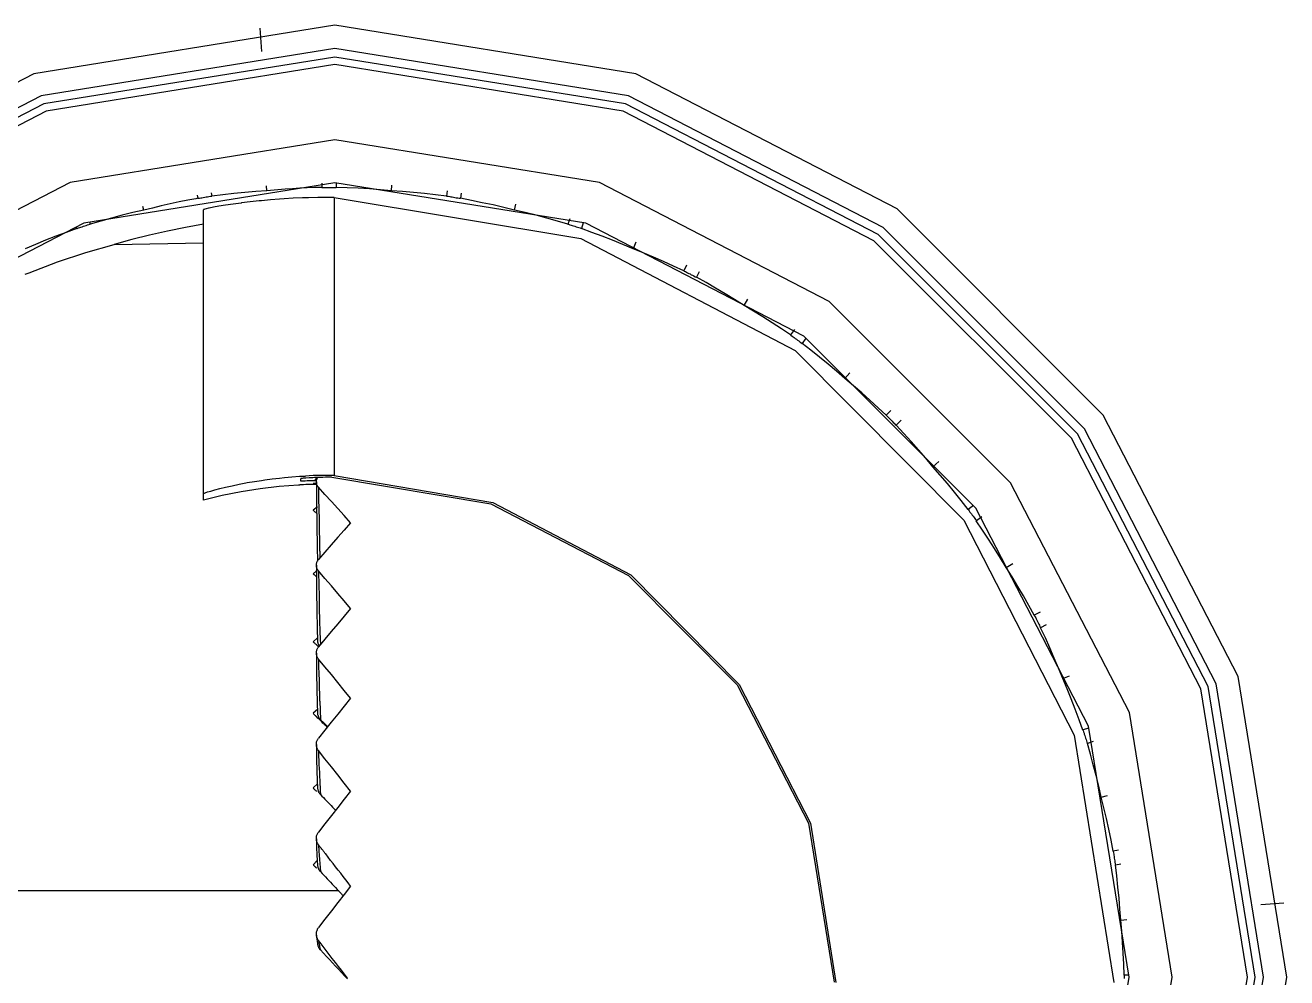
# Model space of a CAD drawing. Header units: millimetres. Extents: x -495897 to 1376592, y -28539 to 470976.
# Drawn here: x 182752 to 184322, y 210513 to 211698 of the extents above; entities that cross this region are included whole.
import ezdxf

# ---------------------------------------------------------------- set-up
doc = ezdxf.new("R2010")
doc.units = ezdxf.units.MM

msp = doc.modelspace()

# ---------------------------------------------------------------- linework, layer by layer
at = {"color": 0}
for p, q in [((183046.882, 211665.353), (183044.594, 211694.213)), ((183052.979, 211492.063), (183052.433, 211497.913)), ((183121.593, 211501.553), (183121.593, 211496.093)), ((183121.593, 211496.093), (183122.321, 211496.093)), ((183122.321, 211496.093), (183124.115, 211496.093)), ((183124.115, 211496.093), (183125.714, 211496.093)), ((183125.714, 211496.093), (183126.962, 211496.093)), ((183126.962, 211496.093), (183128.743, 211496.093)), ((183128.743, 211496.093), (183130.576, 211496.093)), ((183130.576, 211496.093), (183132.37, 211496.093)), ((183132.37, 211496.093), (183133.969, 211496.093)), ((183133.969, 211496.093), (183135.763, 211496.093)), ((183135.763, 211496.093), (183137.557, 211496.093)), ((183137.557, 211496.093), (183139.338, 211496.093)), ((183139.338, 211501.553), (183139.338, 211496.093)), ((183207.952, 211492.063), (183208.498, 211498.823)), ((182966.438, 211486.473), (182966.997, 211482.573)), ((182966.997, 211482.573), (182967.725, 211482.703)), ((182967.725, 211482.703), (182969.337, 211482.833)), ((182969.337, 211482.833), (182971.118, 211483.223)), ((182971.118, 211483.223), (182972.366, 211483.353)), ((182972.366, 211483.353), (182973.965, 211483.743)), ((182973.965, 211483.743), (182975.798, 211484.003)), ((182975.798, 211484.003), (182977.592, 211484.263)), ((182977.592, 211484.263), (182979.373, 211484.523)), ((182979.373, 211484.523), (182980.985, 211484.783)), ((182980.985, 211484.783), (182982.766, 211485.043)), ((182982.766, 211485.043), (182984.56, 211485.173)), ((182983.832, 211489.463), (182984.56, 211485.173)), ((183043.307, 211479.323), (183032.387, 211478.153)), ((183046.375, 211479.583), (183043.307, 211479.323)), ((183057.477, 211480.623), (183046.375, 211479.583)), ((183068.761, 211481.663), (183057.477, 211480.623)), ((183074.494, 211481.923), (183068.761, 211481.663)), ((183085.778, 211482.703), (183074.494, 211481.923)), ((183097.244, 211482.963), (183085.778, 211482.703)), ((183104.94, 211483.353), (183097.244, 211482.963)), ((183116.406, 211483.743), (183104.94, 211483.353)), ((183128.054, 211483.743), (183116.406, 211483.743)), ((183136.634, 211483.743), (183128.054, 211483.743)), ((183136.634, 211483.743), (183136.634, 211137.813)), ((183277.476, 211491.673), (183276.371, 211485.173)), ((183276.371, 211485.173), (183277.112, 211485.173)), ((183277.112, 211485.173), (183278.711, 211485.043)), ((183278.711, 211485.043), (183280.505, 211484.653)), ((183280.505, 211484.653), (183281.74, 211484.523)), ((183281.74, 211484.523), (183283.534, 211484.263)), ((183283.534, 211484.263), (183285.185, 211484.003)), ((183285.185, 211484.003), (183286.966, 211483.743)), ((183286.966, 211483.743), (183288.76, 211483.353)), ((183288.76, 211483.353), (183290.541, 211482.963)), ((183290.541, 211482.963), (183292.153, 211482.833)), ((183292.153, 211482.833), (183293.934, 211482.573)), ((183294.987, 211488.943), (183293.934, 211482.573)), ((182899.813, 211467.753), (182898.747, 211472.303)), ((182974.329, 211468.533), (182974.147, 211468.533)), ((182974.147, 211468.533), (182974.147, 211468.403)), ((182974.147, 211107.133), (182974.147, 211468.403)), ((182975.07, 211468.663), (182974.329, 211468.533)), ((182975.941, 211469.053), (182975.07, 211468.663)), ((182977.41, 211469.443), (182975.941, 211469.053)), ((182980.426, 211470.093), (182977.41, 211469.443)), ((182981.167, 211470.353), (182980.426, 211470.093)), ((182986.536, 211471.393), (182981.167, 211470.353)), ((182993.322, 211472.693), (182986.536, 211471.393)), ((183001.577, 211474.123), (182993.322, 211472.693)), ((183011.067, 211475.293), (183001.577, 211474.123)), ((183021.298, 211476.723), (183011.067, 211475.293)), ((183021.662, 211476.983), (183021.298, 211476.723)), ((183032.387, 211478.153), (183021.662, 211476.983)), ((183361.131, 211467.753), (183362.912, 211475.293)), ((182815.612, 211447.603), (182816.522, 211444.873)), ((182821.527, 211446.693), (182823.126, 211447.213)), ((182823.126, 211447.213), (182824.92, 211447.733)), ((182824.92, 211447.733), (182826.571, 211448.253)), ((182826.571, 211448.253), (182828.352, 211448.773)), ((182828.352, 211448.773), (182829.964, 211449.423)), ((182829.964, 211449.423), (182831.745, 211449.943)), ((182831.745, 211449.943), (182833.357, 211450.463)), ((182832.304, 211453.453), (182833.357, 211450.463)), ((183429.914, 211457.093), (183427.574, 211450.463)), ((183427.574, 211450.463), (183428.315, 211450.203)), ((183428.315, 211450.203), (183429.914, 211449.683)), ((183429.914, 211449.683), (183431.708, 211449.163)), ((183431.708, 211449.163), (183432.761, 211448.773)), ((183432.761, 211448.773), (183434.412, 211448.253)), ((183434.412, 211448.253), (183436.206, 211447.733)), ((183436.206, 211447.733), (183437.805, 211447.213)), ((183437.805, 211447.213), (183439.404, 211446.693)), ((183446.749, 211451.893), (183444.409, 211444.873)), ((182816.522, 211444.873), (182817.081, 211445.003)), ((182817.081, 211445.003), (182818.68, 211445.783)), ((182818.68, 211445.783), (182820.474, 211446.303)), ((182820.474, 211446.303), (182821.527, 211446.693)), ((183439.404, 211446.693), (183441.198, 211446.173)), ((183441.198, 211446.173), (183442.81, 211445.653)), ((183442.81, 211445.653), (183444.409, 211444.873)), ((182827.988, 211415.103), (182863.257, 211425.243)), ((182863.257, 211425.243), (182974.147, 211427.193)), ((183511.957, 211427.973), (183508.564, 211419.783)), ((182757.411, 211390.013), (182792.68, 211403.533)), ((182792.68, 211403.533), (182827.988, 211415.103)), ((182752.367, 211388.063), (182757.411, 211390.013)), ((183575.202, 211399.243), (183571.627, 211392.353)), ((183571.627, 211392.353), (183572.134, 211392.093)), ((183572.134, 211392.093), (183573.785, 211391.313)), ((183573.785, 211391.313), (183575.202, 211390.663)), ((183575.202, 211390.663), (183576.255, 211390.013)), ((183576.255, 211390.013), (183577.867, 211389.103)), ((183577.867, 211389.103), (183579.518, 211388.453)), ((183579.518, 211388.453), (183581.117, 211387.543)), ((183581.117, 211387.543), (183582.729, 211386.893)), ((183582.729, 211386.893), (183584.146, 211385.983)), ((183584.146, 211385.983), (183585.758, 211385.073)), ((183585.758, 211385.073), (183587.357, 211384.293)), ((183590.802, 211391.183), (183587.357, 211384.293)), ((183646.65, 211349.323), (183651.512, 211357.253)), ((183709.583, 211319.293), (183704.539, 211312.533)), ((183704.539, 211312.533), (183705.085, 211312.143)), ((183705.085, 211312.143), (183706.502, 211311.103)), ((183706.502, 211311.103), (183707.932, 211310.193)), ((183707.932, 211310.193), (183709.024, 211309.413)), ((183709.024, 211309.413), (183710.454, 211308.373)), ((183710.454, 211308.373), (183711.871, 211307.333)), ((183711.871, 211307.333), (183713.34, 211306.293)), ((183713.34, 211306.293), (183714.757, 211305.123)), ((183723.701, 211308.763), (183718.891, 211302.133)), ((183714.757, 211305.123), (183715.992, 211304.213)), ((183715.992, 211304.213), (183717.422, 211303.173)), ((183717.422, 211303.173), (183718.891, 211302.133)), ((183772.087, 211258.453), (183778.184, 211265.343)), ((183829.417, 211218.673), (183823.502, 211212.693)), ((183823.502, 211212.693), (183823.866, 211212.303)), ((183823.866, 211212.303), (183825.101, 211211.133)), ((183825.101, 211211.133), (183826.336, 211209.833)), ((183826.336, 211209.833), (183827.259, 211208.923)), ((183827.259, 211208.923), (183828.494, 211207.623)), ((183828.494, 211207.623), (183829.781, 211206.453)), ((183829.781, 211206.453), (183831.016, 211205.153)), ((183831.016, 211205.153), (183832.251, 211203.853)), ((183832.251, 211203.853), (183833.538, 211202.683)), ((183833.538, 211202.683), (183834.773, 211201.383)), ((183834.773, 211201.383), (183836.021, 211200.213)), ((183842.118, 211206.453), (183836.021, 211200.213)), ((183881.69, 211148.733), (183888.892, 211154.973)), ((183050.457, 211132.223), (183059.635, 211133.523)), ((183059.635, 211133.523), (183068.943, 211134.563)), ((183068.943, 211134.563), (183074.858, 211135.083)), ((183074.858, 211135.083), (183084.166, 211135.993)), ((183084.166, 211135.993), (183093.474, 211136.773)), ((183093.474, 211136.773), (183101.001, 211137.033)), ((183095.45, 211133.913), (183095.268, 211133.653)), ((183095.996, 211133.913), (183095.45, 211133.913)), ((183095.45, 211133.913), (183095.45, 211133.913)), ((183095.45, 211130.533), (183095.45, 211133.653)), ((183096.685, 211134.043), (183095.996, 211134.043)), ((183095.996, 211134.043), (183095.996, 211133.913)), ((183096.867, 211134.043), (183096.685, 211134.043)), ((183098.297, 211134.303), (183096.867, 211134.043)), ((183099.948, 211134.433), (183098.297, 211134.303)), ((183101.729, 211134.433), (183099.948, 211134.433)), ((183105.681, 211134.823), (183101.729, 211134.433)), ((183106.552, 211134.823), (183105.681, 211134.823)), ((183110.309, 211134.953), (183106.552, 211134.823)), ((183112.285, 211135.083), (183110.309, 211134.953)), ((183116.042, 211135.083), (183112.285, 211135.083)), ((183113.702, 211133.133), (183113.377, 211132.873)), ((183114.066, 211133.523), (183113.702, 211133.133)), ((183114.443, 211133.653), (183114.066, 211133.523)), ((183114.807, 211134.043), (183114.443, 211133.653)), ((183114.989, 211134.563), (183114.807, 211134.043)), ((183115.353, 211134.823), (183114.989, 211134.563)), ((183115.171, 211132.613), (183115.353, 211133.133)), ((183115.678, 211135.083), (183115.353, 211134.823)), ((183115.353, 211133.133), (183115.496, 211133.653)), ((183115.496, 211133.653), (183115.678, 211134.303)), ((183115.678, 211134.303), (183116.042, 211134.823)), ((183116.042, 211134.823), (183116.406, 211135.343)), ((183118.928, 211135.343), (183116.042, 211135.083)), ((183122.88, 211135.343), (183118.928, 211135.343)), ((183126.091, 211135.473), (183122.88, 211135.343)), ((183133.605, 211135.473), (183126.091, 211135.473)), ((182979.191, 211117.273), (182979.373, 211117.403)), ((182979.373, 211117.403), (182983.325, 211118.443)), ((182983.325, 211118.443), (182988.499, 211119.873)), ((182988.499, 211119.873), (182994.609, 211121.563)), ((182994.609, 211121.563), (183001.759, 211123.383)), ((183001.759, 211123.383), (183009.832, 211125.073)), ((183009.832, 211125.073), (183018.399, 211126.893)), ((183018.399, 211126.893), (183027.031, 211128.453)), ((183027.031, 211128.453), (183028.63, 211128.843)), ((183028.63, 211128.843), (183037.574, 211130.273)), ((183037.574, 211130.273), (183046.57, 211131.703)), ((183046.57, 211131.703), (183050.457, 211132.223)), ((183111.544, 211126.763), (183110.855, 211126.763)), ((183111.544, 211126.763), (183110.855, 211126.763)), ((183112.467, 211131.703), (183111.921, 211131.183)), ((183112.831, 211132.093), (183112.467, 211131.703)), ((183113.195, 211132.483), (183112.831, 211132.093)), ((183113.377, 211132.873), (183113.195, 211132.483)), ((183114.625, 211130.793), (183114.807, 211131.313)), ((183114.625, 211130.273), (183114.625, 211130.793)), ((183114.625, 211129.753), (183114.625, 211130.273)), ((183114.625, 211129.753), (183114.807, 211105.573)), ((183114.625, 211128.843), (183114.625, 211129.623)), ((183114.807, 211128.193), (183114.625, 211128.843)), ((183114.807, 211132.093), (183115.171, 211132.613)), ((183114.807, 211131.313), (183114.807, 211132.093)), ((183114.989, 211127.413), (183114.807, 211128.193)), ((183115.171, 211126.763), (183114.989, 211127.413)), ((183115.353, 211125.983), (183115.171, 211126.763)), ((183115.678, 211125.463), (183115.353, 211125.983)), ((183116.042, 211124.813), (183115.678, 211125.463)), ((183116.224, 211124.553), (183116.042, 211124.813)), ((183116.588, 211123.903), (183116.224, 211124.553)), ((183117.147, 211123.383), (183116.588, 211123.903)), ((183117.277, 211122.993), (183117.147, 211123.383)), ((183117.277, 211122.993), (183117.459, 211108.823)), ((182974.147, 211115.323), (182974.147, 211115.453)), ((182974.147, 211115.453), (182974.329, 211115.453)), ((182974.329, 211115.453), (182974.693, 211115.583)), ((182974.693, 211115.583), (182975.434, 211115.973)), ((182975.434, 211115.973), (182976.487, 211116.363)), ((182976.487, 211116.363), (182979.191, 211117.273)), ((183114.807, 211105.573), (183115.171, 211076.193)), ((183116.042, 211098.813), (183110.855, 211094.523)), ((183932.052, 211100.373), (183925.448, 211095.563)), ((183925.448, 211095.563), (183925.773, 211095.173)), ((183925.773, 211095.173), (183926.865, 211093.743)), ((183926.865, 211093.743), (183927.736, 211092.313)), ((183927.736, 211092.313), (183928.477, 211091.403)), ((183928.477, 211091.403), (183929.53, 211089.973)), ((183929.53, 211089.973), (183930.622, 211088.543)), ((183930.622, 211088.543), (183931.688, 211087.113)), ((183931.688, 211087.113), (183932.78, 211085.683)), ((183942.465, 211086.203), (183935.809, 211081.263)), ((183115.171, 211076.193), (183115.496, 211048.503)), ((183932.78, 211085.683), (183933.651, 211084.253)), ((183933.651, 211084.253), (183934.756, 211082.823)), ((183934.756, 211082.823), (183935.809, 211081.263)), ((183115.496, 211048.503), (183115.86, 211031.213)), ((183118.928, 211043.823), (183119.11, 211035.373)), ((183118.928, 211043.823), (183119.11, 211035.373)), ((183114.625, 211027.703), (183114.807, 211028.353)), ((183114.625, 211026.923), (183114.625, 211027.703)), ((183114.625, 211026.013), (183114.625, 211026.923)), ((183114.625, 211026.013), (183114.989, 210993.643)), ((183114.625, 211025.363), (183114.625, 211026.013)), ((183114.807, 211024.583), (183114.625, 211025.363)), ((183114.807, 211028.353), (183115.171, 211029.263)), ((183114.989, 211023.933), (183114.807, 211024.583)), ((183115.171, 211023.153), (183114.989, 211023.933)), ((183115.171, 211029.263), (183115.353, 211029.913)), ((183115.353, 211022.243), (183115.171, 211023.153)), ((183115.353, 211029.913), (183115.678, 211030.693)), ((183115.678, 211030.693), (183116.042, 211031.473)), ((183116.042, 211031.473), (183116.406, 211032.123)), ((183116.406, 211032.123), (183116.783, 211032.903)), ((183116.783, 211032.903), (183117.277, 211033.423)), ((183972.729, 211023.413), (183980.984, 211028.353)), ((183111.05, 211015.873), (183110.673, 211015.483)), ((183110.855, 211015.483), (183111.232, 211015.093)), ((183111.414, 211016.263), (183111.05, 211015.873)), ((183111.232, 211015.093), (183111.544, 211014.703)), ((183111.726, 211016.393), (183111.414, 211016.263)), ((183111.544, 211014.703), (183111.921, 211014.443)), ((183112.103, 211016.653), (183111.726, 211016.393)), ((183111.921, 211014.443), (183112.285, 211014.053)), ((183112.649, 211017.043), (183112.103, 211016.653)), ((183112.285, 211014.053), (183112.831, 211013.663)), ((183113.013, 211017.433), (183112.649, 211017.043)), ((183112.831, 211013.663), (183113.377, 211013.143)), ((183113.377, 211017.823), (183113.013, 211017.433)), ((183113.702, 211018.213), (183113.377, 211017.823)), ((183113.377, 211013.143), (183113.702, 211012.753)), ((183114.066, 211018.343), (183113.702, 211018.213)), ((183113.702, 211012.753), (183114.066, 211012.493)), ((183114.443, 211018.733), (183114.066, 211018.343)), ((183114.066, 211012.493), (183114.625, 211012.103)), ((183114.989, 211019.253), (183114.443, 211018.733)), ((183114.625, 211012.103), (183114.989, 211011.713)), ((183115.678, 211021.593), (183115.353, 211022.243)), ((183116.042, 211020.813), (183115.678, 211021.593)), ((183116.406, 211020.293), (183116.042, 211020.813)), ((183116.965, 211019.643), (183116.406, 211020.293)), ((183117.277, 211018.993), (183116.965, 211019.643)), ((183117.277, 211018.993), (183117.277, 211016.913)), ((183114.989, 210993.643), (183115.353, 210969.853)), ((183115.353, 210969.853), (183115.678, 210947.363)), ((184015.018, 210967.773), (184007.673, 210964.003)), ((184007.673, 210964.003), (184007.816, 210963.483)), ((184007.816, 210963.483), (184008.726, 210961.923)), ((184008.726, 210961.923), (184009.649, 210960.493)), ((184009.649, 210960.493), (184010.156, 210959.323)), ((183115.678, 210947.363), (183116.042, 210932.023)), ((184010.156, 210959.323), (184010.884, 210957.763)), ((184010.884, 210957.763), (184011.573, 210956.203)), ((184011.573, 210956.203), (184012.496, 210954.513)), ((184012.496, 210954.513), (184013.406, 210952.953)), ((184013.406, 210952.953), (184014.095, 210951.523)), ((184014.095, 210951.523), (184014.823, 210949.833)), ((184014.823, 210949.833), (184015.512, 210948.273)), ((184022.714, 210951.913), (184015.512, 210948.273)), ((183116.042, 210935.923), (183110.855, 210930.853)), ((183110.855, 210930.853), (183111.232, 210930.593)), ((183111.232, 210930.593), (183111.544, 210930.203)), ((183111.544, 210930.203), (183111.921, 210929.813)), ((183111.921, 210929.813), (183112.285, 210929.423)), ((183112.285, 210929.423), (183112.831, 210928.903)), ((183116.042, 210932.023), (183116.042, 210931.243)), ((183116.042, 210931.243), (183116.224, 210930.593)), ((183116.224, 210930.593), (183116.406, 210929.813)), ((183116.406, 210929.813), (183116.588, 210929.163)), ((183116.588, 210929.163), (183116.783, 210928.383)), ((183119.11, 210942.943), (183119.617, 210927.083)), ((183112.831, 210928.903), (183113.377, 210928.513)), ((183113.377, 210928.513), (183113.702, 210928.253)), ((183113.702, 210928.253), (183114.066, 210927.863)), ((183114.066, 210927.863), (183114.625, 210927.343)), ((183114.625, 210927.343), (183114.989, 210926.953)), ((183114.625, 210918.503), (183114.807, 210919.283)), ((183114.625, 210917.593), (183114.625, 210918.503)), ((183114.625, 210916.813), (183114.625, 210917.593)), ((183114.625, 210916.813), (183114.989, 210891.203)), ((183114.625, 210916.033), (183114.625, 210916.813)), ((183114.807, 210915.123), (183114.625, 210916.033)), ((183114.807, 210919.283), (183115.171, 210919.933)), ((183114.989, 210914.473), (183114.807, 210915.123)), ((183114.989, 210926.953), (183117.459, 210924.613)), ((183115.171, 210913.693), (183114.989, 210914.473)), ((183115.171, 210919.933), (183115.353, 210920.843)), ((183115.353, 210913.043), (183115.171, 210913.693)), ((183115.353, 210920.843), (183115.496, 210921.623)), ((183115.496, 210921.623), (183116.042, 210922.533)), ((183116.042, 210922.533), (183116.406, 210923.183)), ((183116.406, 210923.183), (183116.783, 210923.963)), ((183116.783, 210928.383), (183117.147, 210927.863)), ((183116.783, 210923.963), (183117.277, 210924.483)), ((183117.147, 210927.863), (183117.277, 210927.083)), ((183117.277, 210927.083), (183117.654, 210926.433)), ((183117.654, 210926.433), (183118.018, 210925.913)), ((183118.018, 210925.913), (183118.564, 210925.393)), ((183115.678, 210912.263), (183115.353, 210913.043)), ((183116.042, 210911.353), (183115.678, 210912.263)), ((183116.406, 210910.703), (183116.042, 210911.353)), ((183116.965, 210910.183), (183116.406, 210910.703)), ((183117.277, 210909.403), (183116.965, 210910.183)), ((183117.277, 210909.403), (183117.459, 210899.913)), ((183114.989, 210891.203), (183115.353, 210872.353)), ((184043.124, 210885.223), (184051.379, 210888.603)), ((183115.353, 210872.353), (183115.678, 210854.543)), ((183115.678, 210854.543), (183116.042, 210842.453)), ((183118.928, 210856.883), (183119.617, 210834.393)), ((183115.86, 210846.873), (183110.855, 210841.933)), ((183110.855, 210841.933), (183111.232, 210841.283)), ((183111.232, 210841.283), (183111.544, 210841.023)), ((183111.544, 210841.023), (183111.921, 210840.633)), ((183111.921, 210840.633), (183112.285, 210840.113)), ((183112.285, 210840.113), (183112.831, 210839.723)), ((183112.831, 210839.723), (183113.377, 210839.333)), ((183113.377, 210839.333), (183113.702, 210838.813)), ((183113.702, 210838.813), (183114.066, 210838.553)), ((183114.066, 210838.553), (183114.625, 210838.163)), ((183114.625, 210838.163), (183114.989, 210837.773)), ((183116.042, 210842.453), (183116.042, 210841.543)), ((183116.042, 210841.543), (183116.224, 210840.633)), ((183116.224, 210840.633), (183116.588, 210839.853)), ((183116.588, 210839.853), (183116.783, 210838.813)), ((183116.783, 210838.813), (183117.147, 210838.163)), ((183117.147, 210838.163), (183117.459, 210837.253)), ((183117.459, 210837.253), (183118.018, 210836.473)), ((183118.018, 210836.473), (183118.564, 210835.563)), ((183118.564, 210835.563), (183119.11, 210834.913)), ((183119.11, 210834.913), (183119.617, 210834.393)), ((183119.617, 210834.393), (183120.54, 210833.483)), ((183120.54, 210833.483), (183121.229, 210832.573)), ((183121.229, 210832.573), (183122.139, 210831.663)), ((183122.139, 210831.663), (183123.01, 210831.013)), ((183123.01, 210831.013), (183123.751, 210830.233)), ((183123.192, 210829.453), (183123.751, 210828.933)), ((183123.751, 210830.233), (183124.661, 210829.323)), ((183123.751, 210828.933), (183124.115, 210828.673)), ((183124.115, 210828.673), (183124.479, 210828.283)), ((183124.479, 210828.283), (183124.986, 210827.893)), ((183124.661, 210829.323), (183125.532, 210828.413)), ((183124.986, 210827.893), (183125.35, 210827.373)), ((183125.35, 210827.373), (183125.714, 210826.983)), ((183125.532, 210828.413), (183126.273, 210827.503)), ((183125.714, 210826.983), (183126.273, 210826.723)), ((183126.273, 210827.503), (183127.144, 210826.853)), ((183126.273, 210826.723), (183126.637, 210826.333)), ((183126.637, 210826.333), (183126.962, 210825.683)), ((183126.962, 210825.683), (183127.508, 210825.423)), ((183127.144, 210826.853), (183128.054, 210825.943)), ((184075.728, 210823.343), (184068.214, 210821.263)), ((184068.214, 210821.133), (184068.396, 210820.613)), ((184068.396, 210820.613), (184069.085, 210818.923)), ((183114.625, 210804.623), (183114.807, 210805.533)), ((183114.625, 210803.973), (183114.625, 210804.623)), ((183114.625, 210802.933), (183114.625, 210803.973)), ((183114.807, 210805.533), (183114.989, 210806.443)), ((183114.989, 210806.443), (183115.353, 210807.353)), ((183115.353, 210807.353), (183115.678, 210808.003)), ((183115.678, 210808.003), (183116.042, 210808.913)), ((183116.042, 210808.913), (183116.406, 210809.693)), ((183116.406, 210809.693), (183116.965, 210810.343)), ((183116.965, 210810.343), (183117.277, 210811.123)), ((184069.085, 210818.923), (184069.631, 210817.363)), ((184069.631, 210817.363), (184069.995, 210816.063)), ((184069.995, 210816.063), (184070.554, 210814.503)), ((184070.554, 210814.503), (184071.061, 210812.683)), ((184071.061, 210812.683), (184071.607, 210811.123)), ((184071.607, 210811.123), (184072.153, 210809.433)), ((184072.153, 210809.433), (184072.712, 210807.613)), ((184072.712, 210807.613), (184073.206, 210806.053)), ((184073.206, 210806.053), (184073.765, 210804.233)), ((184080.915, 210806.703), (184073.765, 210804.363)), ((183114.625, 210802.933), (183114.989, 210784.343)), ((183114.625, 210802.153), (183114.625, 210802.933)), ((183114.807, 210801.373), (183114.625, 210802.153)), ((183114.989, 210800.463), (183114.807, 210801.373)), ((183115.171, 210799.813), (183114.989, 210800.463)), ((183115.353, 210799.033), (183115.171, 210799.813)), ((183115.678, 210798.383), (183115.353, 210799.033)), ((183116.042, 210797.473), (183115.678, 210798.383)), ((183116.406, 210796.693), (183116.042, 210797.473)), ((183116.965, 210796.173), (183116.406, 210796.693)), ((183117.277, 210795.523), (183116.965, 210796.173)), ((183117.277, 210795.523), (183117.459, 210788.503)), ((183114.989, 210784.343), (183115.353, 210770.693)), ((183115.353, 210770.693), (183115.678, 210758.083)), ((183115.678, 210758.083), (183116.042, 210749.243)), ((183115.86, 210754.313), (183110.855, 210749.113)), ((183110.855, 210749.113), (183111.232, 210748.593)), ((183111.232, 210748.593), (183111.544, 210748.203)), ((183111.544, 210748.203), (183111.921, 210747.683)), ((183111.921, 210747.683), (183112.285, 210747.293)), ((183112.285, 210747.293), (183112.831, 210746.903)), ((183112.831, 210746.903), (183113.377, 210746.383)), ((183113.377, 210746.383), (183113.702, 210745.993)), ((183113.702, 210745.993), (183114.066, 210745.733)), ((183114.066, 210745.733), (183114.625, 210745.083)), ((183114.625, 210745.083), (183114.989, 210744.823)), ((183116.042, 210749.243), (183116.042, 210748.333)), ((183116.042, 210748.333), (183116.406, 210747.423)), ((183116.406, 210747.423), (183116.588, 210746.643)), ((183116.588, 210746.643), (183116.783, 210745.733)), ((183116.783, 210745.733), (183117.147, 210744.823)), ((183117.147, 210744.823), (183117.459, 210743.913)), ((183117.459, 210743.913), (183118.018, 210743.003)), ((183118.018, 210743.003), (183118.564, 210742.223)), ((183118.564, 210742.223), (183119.11, 210741.573)), ((183119.11, 210741.573), (183119.617, 210740.793)), ((183119.617, 210740.793), (183121.593, 210738.843)), ((183121.593, 210738.843), (183123.387, 210737.153)), ((183123.387, 210737.153), (183125.35, 210735.073)), ((183125.35, 210735.073), (183127.144, 210733.123)), ((183127.144, 210733.123), (183129.12, 210731.173)), ((183129.12, 210731.173), (183130.901, 210729.223)), ((183130.901, 210729.223), (183132.877, 210727.273)), ((183132.877, 210727.273), (183134.658, 210725.323)), ((183134.658, 210725.323), (183136.634, 210723.243)), ((184091.146, 210737.803), (184099.024, 210739.753)), ((183136.634, 210723.243), (183138.428, 210721.293)), ((183116.783, 210693.525), (183117.277, 210694.253)), ((183114.625, 210686.739), (183114.807, 210687.649)), ((183114.625, 210685.816), (183114.625, 210686.739)), ((183114.625, 210685.816), (183114.807, 210683.346)), ((183114.625, 210685.127), (183114.625, 210685.816)), ((183114.807, 210684.217), (183114.625, 210685.127)), ((183114.807, 210688.52), (183114.989, 210689.443)), ((183114.807, 210687.649), (183114.807, 210688.52)), ((183114.989, 210683.528), (183114.807, 210684.217)), ((183114.807, 210683.346), (183114.989, 210674.532)), ((183114.989, 210689.443), (183115.353, 210690.314)), ((183115.171, 210682.605), (183114.989, 210683.528)), ((183115.353, 210681.916), (183115.171, 210682.605)), ((183115.353, 210690.314), (183115.496, 210691.042)), ((183115.678, 210681.188), (183115.353, 210681.916)), ((183115.496, 210691.042), (183115.86, 210691.913)), ((183116.042, 210680.46), (183115.678, 210681.188)), ((183115.86, 210691.913), (183116.406, 210692.836)), ((183116.406, 210679.771), (183116.042, 210680.46)), ((183116.406, 210692.836), (183116.783, 210693.525)), ((183116.965, 210679.03), (183116.406, 210679.771)), ((183117.277, 210678.302), (183116.965, 210679.03)), ((183117.277, 210678.302), (183117.836, 210670.45)), ((183117.836, 210677.795), (183117.277, 210678.302)), ((183114.989, 210674.532), (183115.353, 210666.329)), ((183115.353, 210666.329), (183115.678, 210658.438)), ((183118.2, 210677.249), (183117.836, 210677.795)), ((183118.746, 210676.69), (183118.2, 210677.249)), ((183119.11, 210676.001), (183118.746, 210676.69)), ((183119.617, 210675.455), (183119.11, 210676.001)), ((183119.981, 210674.909), (183119.617, 210675.455)), ((183120.54, 210674.35), (183119.981, 210674.909)), ((183120.904, 210673.856), (183120.54, 210674.35)), ((183121.229, 210673.115), (183120.904, 210673.856)), ((183121.775, 210672.569), (183121.229, 210673.115)), ((183122.321, 210672.062), (183121.775, 210672.569)), ((183122.698, 210671.516), (183122.321, 210672.062)), ((183123.01, 210670.957), (183122.698, 210671.516)), ((183123.569, 210670.45), (183123.01, 210670.957)), ((183124.115, 210669.904), (183123.569, 210670.45)), ((183124.479, 210669.176), (183124.115, 210669.904)), ((183124.843, 210668.617), (183124.479, 210669.176)), ((183125.35, 210668.123), (183124.843, 210668.617)), ((183125.714, 210667.564), (183125.35, 210668.123)), ((183126.273, 210667.018), (183125.714, 210667.564)), ((183129.302, 210662.884), (183126.273, 210667.018)), ((183132.37, 210658.984), (183129.302, 210662.884)), ((184112.648, 210671.698), (184105.823, 210670.593)), ((184105.823, 210670.593), (184106.005, 210670.086)), ((184106.005, 210670.086), (184106.369, 210668.305)), ((184106.369, 210668.305), (184106.551, 210666.511)), ((184106.551, 210666.511), (184106.733, 210665.406)), ((184106.733, 210665.406), (184107.097, 210663.625)), ((184107.097, 210663.625), (184107.24, 210661.831)), ((183115.678, 210658.802), (183110.855, 210653.576)), ((183110.855, 210653.576), (183111.232, 210653.264)), ((183111.232, 210653.264), (183111.544, 210652.705)), ((183111.544, 210652.705), (183111.921, 210652.341)), ((183111.921, 210652.341), (183112.285, 210651.795)), ((183112.285, 210651.795), (183112.831, 210651.418)), ((183112.831, 210651.418), (183113.377, 210650.924)), ((183113.377, 210650.924), (183113.702, 210650.547)), ((183113.702, 210650.547), (183114.066, 210650.001)), ((183114.066, 210650.001), (183114.625, 210649.637)), ((183114.625, 210649.637), (183114.989, 210649.312)), ((183115.678, 210658.438), (183116.042, 210653.069)), ((183116.042, 210653.264), (183116.224, 210652.159)), ((183116.224, 210652.159), (183116.406, 210651.288)), ((183116.406, 210651.288), (183116.588, 210650.547)), ((183116.588, 210650.547), (183116.783, 210649.637)), ((183116.783, 210649.637), (183117.147, 210648.766)), ((183117.147, 210648.766), (183117.459, 210647.843)), ((183117.459, 210647.843), (183118.018, 210647.154)), ((183118.018, 210647.154), (183118.564, 210646.426)), ((183135.581, 210655.045), (183132.37, 210658.984)), ((183138.61, 210651.106), (183135.581, 210655.045)), ((183141.678, 210646.972), (183138.61, 210651.106)), ((183144.889, 210643.033), (183141.678, 210646.972)), ((184107.24, 210661.831), (184107.604, 210660.232)), ((184107.604, 210660.232), (184107.786, 210658.438)), ((184107.786, 210658.438), (184108.15, 210656.657)), ((184108.15, 210656.657), (184108.345, 210654.863)), ((184108.345, 210654.863), (184108.709, 210653.069)), ((184115.495, 210654.317), (184108.709, 210653.069)), ((183118.564, 210646.426), (183119.11, 210645.555)), ((183119.11, 210645.555), (183119.617, 210645.009)), ((183119.617, 210645.009), (183121.775, 210642.851)), ((183121.775, 210642.851), (183123.751, 210640.511)), ((183123.751, 210640.511), (183125.909, 210638.353)), ((183125.909, 210638.353), (183128.054, 210636.195)), ((183128.054, 210636.195), (183130.03, 210633.907)), ((183130.03, 210633.907), (183132.188, 210631.749)), ((183132.188, 210631.749), (183134.346, 210629.591)), ((183147.918, 210639.081), (183144.889, 210643.033)), ((183151.168, 210634.96), (183147.918, 210639.081)), ((183154.197, 210631.021), (183151.168, 210634.96)), ((183157.278, 210627.069), (183154.197, 210631.021)), ((182377.629, 210621.336), (183142.042, 210621.336)), ((183134.346, 210629.591), (183136.309, 210627.251)), ((183136.309, 210627.251), (183138.428, 210625.106)), ((183138.428, 210625.106), (183140.573, 210622.948)), ((183140.573, 210622.948), (183141.314, 210622.077)), ((183141.314, 210622.077), (183142.042, 210621.336)), ((183142.042, 210621.336), (183142.731, 210620.647)), ((183142.731, 210620.647), (183143.472, 210619.737)), ((183143.472, 210619.737), (183144.161, 210618.996)), ((183144.161, 210618.996), (183145.071, 210618.125)), ((183145.071, 210618.125), (183145.812, 210617.397)), ((183145.812, 210617.397), (183146.501, 210616.708)), ((183146.501, 210616.708), (183147.229, 210615.785)), ((183147.229, 210615.785), (183147.918, 210615.057)), ((184289.448, 210604.137), (184318.295, 210606.295)), ((184115.313, 210584.611), (184123.022, 210585.339)), ((183114.625, 210567.958), (183114.807, 210569.063)), ((183114.807, 210569.063), (183114.989, 210569.934)), ((183114.989, 210569.934), (183115.171, 210571.026)), ((183115.171, 210571.026), (183115.496, 210571.897)), ((183115.496, 210571.897), (183115.86, 210572.82)), ((183115.86, 210572.82), (183116.224, 210573.691)), ((183116.224, 210573.691), (183116.783, 210574.601)), ((183116.783, 210574.601), (183117.277, 210575.29)), ((183114.625, 210566.905), (183114.625, 210567.958)), ((183114.625, 210565.982), (183114.625, 210566.905)), ((183114.625, 210565.982), (183114.807, 210565.111)), ((183114.807, 210565.293), (183114.625, 210565.982)), ((183114.989, 210564.565), (183114.807, 210565.293)), ((183114.807, 210565.111), (183114.989, 210563.46)), ((183115.171, 210563.824), (183114.989, 210564.565)), ((183114.989, 210563.46), (183115.171, 210562.043)), ((183115.353, 210563.135), (183115.171, 210563.824)), ((183115.171, 210562.043), (183115.353, 210560.431)), ((183115.496, 210562.589), (183115.353, 210563.135)), ((183115.353, 210560.431), (183115.496, 210559.014)), ((183115.86, 210561.861), (183115.496, 210562.589)), ((183115.496, 210559.014), (183115.678, 210557.597)), ((183115.678, 210557.597), (183115.86, 210556.128)), ((183116.042, 210561.172), (183115.86, 210561.861)), ((183115.86, 210556.128), (183116.042, 210554.88)), ((183116.588, 210560.431), (183116.042, 210561.172)), ((183116.042, 210554.88), (183116.224, 210554.152)), ((183116.224, 210554.334), (183116.406, 210553.645)), ((183116.406, 210553.645), (183116.588, 210552.735)), ((183116.965, 210559.885), (183116.588, 210560.431)), ((183116.588, 210552.735), (183116.965, 210551.994)), ((183117.277, 210559.378), (183116.965, 210559.885)), ((183119.435, 210556.674), (183117.277, 210559.378)), ((183117.459, 210557.909), (183117.654, 210557.038)), ((183117.654, 210557.038), (183117.836, 210556.128)), ((183117.836, 210556.128), (183118.018, 210555.257)), ((183118.018, 210555.257), (183118.2, 210554.152)), ((183118.2, 210554.152), (183118.382, 210553.281)), ((183118.382, 210553.281), (183118.564, 210552.358)), ((183118.564, 210552.358), (183118.746, 210551.487)), ((183123.192, 210551.864), (183119.435, 210556.674)), ((183116.965, 210551.994), (183117.147, 210551.305)), ((183117.147, 210551.305), (183117.459, 210550.577)), ((183117.459, 210550.577), (183117.836, 210550.07)), ((183117.836, 210550.07), (183118.2, 210549.342)), ((183118.2, 210549.342), (183118.746, 210548.601)), ((183118.746, 210551.487), (183118.928, 210550.577)), ((183118.746, 210548.601), (183119.11, 210548.094)), ((183118.928, 210550.577), (183119.11, 210549.706)), ((183119.11, 210549.706), (183119.253, 210548.601)), ((183119.11, 210548.094), (183119.617, 210547.548)), ((183119.253, 210548.783), (183119.617, 210547.548)), ((183119.617, 210547.548), (183123.387, 210543.609)), ((183126.962, 210546.82), (183123.192, 210551.864)), ((183123.387, 210543.609), (183127.144, 210539.475)), ((183130.719, 210541.997), (183126.962, 210546.82)), ((183127.144, 210539.475), (183130.901, 210535.536)), ((183134.476, 210536.953), (183130.719, 210541.997)), ((183138.285, 210532.143), (183134.476, 210536.953)), ((183130.901, 210535.536), (183134.658, 210531.584)), ((183134.658, 210531.584), (183138.428, 210527.463)), ((183142.042, 210527.138), (183138.285, 210532.143)), ((183138.428, 210527.463), (183142.185, 210523.524)), ((183145.942, 210522.276), (183142.042, 210527.138)), ((183142.185, 210523.524), (183145.942, 210519.572)), ((183149.751, 210517.466), (183145.942, 210522.276)), ((183145.942, 210519.572), (183149.751, 210515.49)), ((183153.508, 210512.422), (183149.751, 210517.466)), ((183149.751, 210515.49), (183153.508, 210511.551)), ((184125.349, 210515.997), (184119.434, 210515.997)), ((184119.434, 210515.997), (184119.434, 210515.49)), ((184119.434, 210515.49), (184119.434, 210513.696)), ((184119.434, 210513.696), (184119.434, 210511.863))]:
    msp.add_line(p, q, dxfattribs=at)
for points in [[(183137.557, 211697.853), (182763.131, 211637.403), (182437.975, 211469.313), (182181.576, 211212.953), (182013.434, 210887.823), (181953.049, 210513.514)], [(184321.87, 210513.514), (184261.511, 210887.823), (184093.421, 211212.953), (183837.074, 211469.313), (183511.957, 211637.403), (183137.557, 211697.853)], [(183137.557, 211668.993), (182772.348, 211610.103), (182455.161, 211446.043), (182205.028, 211195.923), (182040.994, 210878.723), (181982.078, 210513.514)], [(184293.023, 210513.514), (184234.107, 210878.723), (184070.073, 211195.923), (183819.94, 211446.043), (183502.753, 211610.103), (183137.557, 211668.993)], [(183137.557, 211658.333), (182775.624, 211600.093), (182461.284, 211437.463), (182213.4, 211189.683), (182050.822, 210875.473), (181992.452, 210513.514)], [(184282.48, 210513.514), (184224.097, 210875.473), (184061.532, 211189.683), (183813.674, 211437.463), (183499.386, 211600.093), (183137.557, 211658.333)], [(183137.557, 211648.843), (182778.601, 211590.993), (182466.874, 211429.793), (182221.044, 211184.093), (182059.831, 210872.353), (182001.942, 210513.514)], [(184272.977, 210513.514), (184215.088, 210872.353), (184053.888, 211184.093), (183808.097, 211429.793), (183496.409, 211590.993), (183137.557, 211648.843)], [(183137.557, 211555.243), (182808.163, 211502.073), (182522.137, 211354.263), (182296.613, 211128.713), (182148.738, 210842.843), (182095.633, 210513.514)], [(184179.286, 210513.514), (184126.168, 210842.843), (183978.267, 211128.713), (183752.743, 211354.263), (183466.782, 211502.073), (183137.557, 211555.243)], [(183137.557, 211501.813), (182825.167, 211451.503), (182553.844, 211311.103), (182339.903, 211097.253), (182199.581, 210825.943), (182149.193, 210513.514)], [(183075.729, 211494.013), (183071.205, 211493.623), (183066.642, 211493.233), (183062.079, 211492.843), (183057.516, 211492.453), (183052.979, 211492.063)], [(183121.593, 211496.093), (183112.454, 211495.833), (183103.315, 211495.573), (183094.15, 211495.053), (183084.959, 211494.533), (183075.729, 211494.013)], [(184125.726, 210513.514), (184075.338, 210825.943), (183935.029, 211097.253), (183721.114, 211311.103), (183449.856, 211451.503), (183137.557, 211501.813)], [(183207.952, 211492.063), (183194.276, 211493.233), (183180.574, 211494.273), (183166.846, 211495.053), (183153.092, 211495.703), (183139.338, 211496.093)], [(182954.842, 211480.233), (182943.779, 211478.023), (182932.755, 211475.683), (182921.757, 211473.083), (182910.785, 211470.483), (182899.813, 211467.753)], [(182966.997, 211482.573), (182964.514, 211482.053), (182962.057, 211481.533), (182959.613, 211481.143), (182957.208, 211480.623), (182954.842, 211480.233)], [(183052.979, 211492.063), (183039.251, 211491.023), (183025.549, 211489.853), (183011.873, 211488.553), (182998.21, 211486.993), (182984.56, 211485.173)], [(183136.634, 211483.743), (183443.707, 211432.393), (183710.116, 211293.293), (183920.001, 211082.043), (184057.554, 210814.763), (184106.915, 210507.235)], [(183276.371, 211485.173), (183262.721, 211486.993), (183249.071, 211488.553), (183235.395, 211489.853), (183221.68, 211491.023), (183207.952, 211492.063)], [(183361.131, 211467.753), (183347.78, 211471.003), (183334.39, 211474.253), (183320.948, 211477.113), (183307.454, 211479.973), (183293.934, 211482.573)], [(182899.813, 211467.753), (182886.488, 211464.763), (182873.176, 211461.383), (182859.877, 211458.003), (182846.604, 211454.233), (182833.357, 211450.463)], [(183427.574, 211450.463), (183414.431, 211454.233), (183401.197, 211458.003), (183387.898, 211461.383), (183374.534, 211464.763), (183361.131, 211467.753)], [(182974.147, 211450.463), (182951.735, 211446.433), (182929.427, 211441.883), (182907.223, 211436.813), (182885.162, 211431.223), (182863.257, 211425.243)], [(182816.522, 211444.873), (182803.548, 211440.193), (182790.665, 211435.383), (182777.873, 211430.443), (182765.172, 211425.243), (182752.549, 211419.783)], [(183508.564, 211419.783), (183495.863, 211425.243), (183483.097, 211430.443), (183470.279, 211435.383), (183457.383, 211440.193), (183444.409, 211444.873)], [(183571.627, 211392.353), (183559.134, 211398.203), (183546.602, 211403.923), (183533.992, 211409.383), (183521.317, 211414.713), (183508.564, 211419.783)], [(183646.65, 211349.323), (183635.002, 211356.733), (183623.224, 211363.883), (183611.342, 211370.903), (183599.382, 211377.663), (183587.357, 211384.293)], [(183704.539, 211312.533), (183693.19, 211320.203), (183681.724, 211327.743), (183670.128, 211335.023), (183658.441, 211342.303), (183646.65, 211349.323)], [(183772.087, 211258.453), (183761.7, 211267.423), (183751.183, 211276.393), (183740.549, 211285.103), (183729.785, 211293.683), (183718.891, 211302.133)], [(183823.502, 211212.693), (183813.466, 211222.053), (183803.326, 211231.413), (183793.056, 211240.513), (183782.656, 211249.483), (183772.087, 211258.453)], [(183881.69, 211148.733), (183872.824, 211159.263), (183863.815, 211169.663), (183854.689, 211179.933), (183845.42, 211190.073), (183836.021, 211200.213)], [(183925.448, 211095.563), (183916.985, 211106.483), (183908.392, 211117.143), (183899.643, 211127.803), (183890.751, 211138.333), (183881.69, 211148.733)], [(183124.843, 211137.813), (183120.02, 211137.813), (183115.236, 211137.683), (183110.478, 211137.553), (183105.733, 211137.293), (183101.001, 211137.033)], [(183133.605, 211137.813), (183131.863, 211137.813), (183130.095, 211137.813), (183128.327, 211137.813), (183126.572, 211137.813), (183124.843, 211137.813)], [(183136.634, 211137.813), (183136.023, 211137.813), (183135.412, 211137.813), (183134.827, 211137.813), (183134.229, 211137.813), (183133.605, 211137.813)], [(183133.787, 211135.473), (183331.491, 211102.713), (183503.091, 211013.273), (183638.343, 210877.293), (183727.003, 210705.329), (183758.827, 210507.417)], [(183136.634, 211137.813), (183334.338, 211104.143), (183505.769, 211014.053), (183640.787, 210877.683), (183729.252, 210705.329), (183760.985, 210507.235)], [(183092.239, 211125.853), (183068.332, 211123.903), (183044.568, 211121.043), (183020.934, 211117.403), (182997.456, 211112.723), (182974.147, 211107.133)], [(183095.632, 211125.983), (183094.891, 211125.983), (183094.189, 211125.983), (183093.526, 211125.853), (183092.876, 211125.853), (183092.239, 211125.853)], [(183108.333, 211131.053), (183105.759, 211130.923), (183103.185, 211130.923), (183100.611, 211130.793), (183098.037, 211130.663), (183095.45, 211130.533)], [(183110.855, 211126.763), (183107.774, 211126.633), (183104.706, 211126.503), (183101.664, 211126.373), (183098.635, 211126.243), (183095.632, 211125.983)], [(183111.921, 211131.183), (183111.258, 211131.183), (183110.569, 211131.183), (183109.854, 211131.183), (183109.1, 211131.053), (183108.333, 211131.053)], [(183114.625, 211128.193), (183113.871, 211128.063), (183113.117, 211127.933), (183112.363, 211127.933), (183111.609, 211127.933), (183110.855, 211127.803)], [(183114.625, 211127.803), (183113.871, 211127.803), (183113.117, 211127.803), (183112.363, 211127.803), (183111.609, 211127.803), (183110.855, 211127.803)], [(183114.625, 211126.763), (183113.988, 211126.763), (183113.377, 211126.763), (183112.792, 211126.763), (183112.181, 211126.763), (183111.544, 211126.763)], [(183114.807, 211131.183), (183114.17, 211131.183), (183113.572, 211131.183), (183113.013, 211131.183), (183112.467, 211131.183), (183111.921, 211131.183)], [(183157.278, 211079.053), (183149.309, 211087.893), (183141.34, 211096.733), (183133.345, 211105.443), (183125.324, 211114.283), (183117.277, 211123.123)], [(183117.459, 211108.823), (183117.771, 211095.823), (183118.044, 211082.823), (183118.291, 211069.823), (183118.525, 211056.823), (183118.746, 211043.823)], [(183114.989, 211090.883), (183114.118, 211091.663), (183113.26, 211092.313), (183112.428, 211092.963), (183111.622, 211093.613), (183110.855, 211094.263)], [(183157.278, 211079.053), (183149.231, 211069.953), (183141.223, 211060.853), (183133.228, 211051.623), (183125.259, 211042.523), (183117.277, 211033.423)], [(183972.729, 211023.413), (183965.657, 211035.113), (183958.403, 211046.813), (183950.98, 211058.383), (183943.388, 211069.823), (183935.627, 211081.263)], [(184007.673, 210964.003), (184001.017, 210976.093), (183994.192, 210988.053), (183987.198, 210999.883), (183980.048, 211011.713), (183972.729, 211023.413)], [(183157.278, 210972.323), (183149.309, 210981.683), (183141.34, 210991.043), (183133.345, 211000.403), (183125.324, 211009.763), (183117.277, 211018.993)], [(183117.277, 211016.913), (183117.615, 211002.093), (183117.953, 210987.273), (183118.317, 210972.453), (183118.694, 210957.763), (183119.11, 210942.943)], [(183157.278, 210972.323), (183149.231, 210962.833), (183141.223, 210953.343), (183133.228, 210943.723), (183125.259, 210934.103), (183117.277, 210924.483)], [(184043.124, 210885.223), (184037.976, 210897.963), (184032.672, 210910.703), (184027.186, 210923.313), (184021.531, 210935.793), (184015.707, 210948.273)], [(183157.278, 210860.653), (183149.309, 210870.403), (183141.34, 210880.283), (183133.345, 210890.033), (183125.324, 210899.653), (183117.277, 210909.403)], [(183117.459, 210899.913), (183117.771, 210891.333), (183118.044, 210882.753), (183118.291, 210874.173), (183118.525, 210865.463), (183118.746, 210856.883)], [(184068.214, 210821.133), (184063.586, 210834.003), (184058.763, 210847.003), (184053.732, 210859.743), (184048.519, 210872.483), (184043.124, 210885.223)], [(183157.278, 210860.653), (183149.231, 210850.773), (183141.223, 210840.893), (183133.228, 210831.013), (183125.259, 210821.003), (183117.277, 210811.123)], [(183123.192, 210829.453), (183121.58, 210831.143), (183119.929, 210832.833), (183118.265, 210834.523), (183116.614, 210836.083), (183114.989, 210837.773)], [(184091.146, 210737.803), (184088.013, 210751.193), (184084.711, 210764.583), (184081.214, 210777.843), (184077.561, 210791.103), (184073.765, 210804.233)], [(183157.278, 210745.083), (183149.309, 210755.223), (183141.34, 210765.363), (183133.345, 210775.373), (183125.324, 210785.513), (183117.277, 210795.523)], [(183117.459, 210788.503), (183117.68, 210783.433), (183117.901, 210778.363), (183118.122, 210773.293), (183118.343, 210768.223), (183118.564, 210763.023)], [(183118.564, 210763.023), (183118.785, 210758.603), (183118.993, 210754.183), (183119.201, 210749.763), (183119.409, 210745.343), (183119.617, 210740.793)], [(183157.278, 210745.083), (183149.296, 210734.943), (183141.301, 210724.803), (183133.293, 210714.663), (183125.272, 210704.471), (183117.277, 210694.253)], [(184105.823, 210670.593), (184103.262, 210684.139), (184100.519, 210697.62), (184097.594, 210711.049), (184094.474, 210724.413), (184091.146, 210737.803)], [(183117.836, 210670.45), (183118.161, 210665.38), (183118.499, 210660.271), (183118.85, 210655.162), (183119.227, 210650.066), (183119.617, 210645.009)], [(184115.313, 210584.611), (184114.351, 210598.365), (184113.194, 210612.119), (184111.855, 210625.847), (184110.347, 210639.562), (184108.709, 210653.264)], [(183157.278, 210627.069), (183149.296, 210616.747), (183141.301, 210606.425), (183133.293, 210596.077), (183125.272, 210585.703), (183117.277, 210575.29)], [(184119.434, 210515.997), (184119.005, 210529.751), (184118.368, 210543.505), (184117.536, 210557.233), (184116.509, 210570.935), (184115.313, 210584.611)], [(183137.557, 209329.019), (183511.957, 209389.404), (183837.074, 209557.533), (184093.421, 209813.932), (184261.511, 210139.101), (184321.87, 210513.514)], [(183137.557, 209358.009), (183502.753, 209416.899), (183819.94, 209580.92), (184070.073, 209831.04), (184234.107, 210148.24), (184293.023, 210513.514)], [(183137.557, 209368.591), (183499.386, 209426.961), (183813.674, 209589.487), (184061.532, 209837.319), (184224.097, 210151.62), (184282.48, 210513.514)], [(183137.557, 209378.094), (183496.409, 209435.97), (183808.097, 209597.131), (184053.888, 209842.896), (184215.088, 210154.597), (184272.977, 210513.514)], [(183137.557, 209471.603), (183466.782, 209524.721), (183752.743, 209672.635), (183978.267, 209898.185), (184126.168, 210184.198), (184179.286, 210513.514)], [(183137.557, 209525.163), (183449.856, 209575.551), (183721.114, 209715.86), (183935.029, 209929.801), (184075.338, 210201.111), (184125.726, 210513.514)]]:
    msp.add_lwpolyline(points, dxfattribs=at)

doc.saveas('drawing.dxf')
